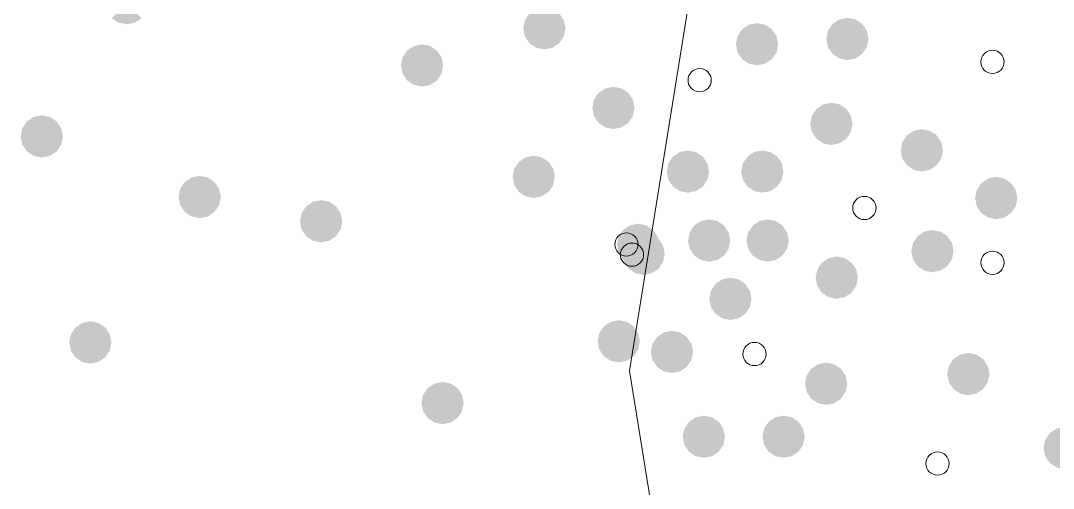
# Model space of a CAD drawing. Header units: millimetres. Extents: x 87938 to 265635, y 330093 to 434310.
# Drawn here: x 233475 to 234868, y 386497 to 387129 of the extents above; entities that cross this region are included whole.
import ezdxf

# ---------------------------------------------------------------- set-up
doc = ezdxf.new("R2010")
doc.units = ezdxf.units.MM

# ---------------------------------------------------------------- blocks, each defined once
blk = doc.blocks.new('A$C3F56660F')
at = {"lineweight": 0}
for p, q in [((2099.4, 6249.9), (1919, 5132.2)), ((1919, 5132.2), (2099.4, 4014.4))]:
    blk.add_line(p, q, dxfattribs=at)
for centre, start, end in [((2408.8, 5549.5), 0, 180), ((2408.8, 5549.5), 180, 0), ((2013.8, 5524.8), 0, 180), ((2013.8, 5524.8), 180, 0), ((2236, 5352.2), 0, 180), ((2236, 5352.2), 180, 0), ((1915, 5302.9), 0, 180), ((1915, 5302.9), 180, 0), ((1922.5, 5289.1), 0, 180), ((1922.5, 5289.1), 180, 0), ((2408.8, 5278.2), 0, 180), ((2408.8, 5278.2), 180, 0), ((2087.8, 5154.9), 0, 180), ((2087.8, 5154.9), 180, 0), ((2334.7, 5006.9), 0, 180), ((2334.7, 5006.9), 180, 0)]:
    blk.add_arc(centre, 15.7, start, end, dxfattribs=at)
for points in [[(1241, 5628.9), (1220.8, 5608.7), (1241, 5600.3), (1230, 5602.5)], [(1241, 5628.9), (1241, 5600.3), (1261.1, 5608.7), (1251.9, 5602.5)], [(1804.3, 5594.8), (1784.1, 5615), (1775.8, 5594.8), (1777.9, 5605.7)], [(1804.3, 5594.8), (1804.3, 5623.3), (1784.1, 5615), (1793.4, 5621.2)], [(1804.3, 5594.8), (1824.4, 5615), (1804.3, 5623.3), (1815.2, 5621.2)], [(1804.3, 5594.8), (1832.8, 5594.8), (1824.4, 5615), (1830.6, 5605.7)], [(2091.1, 5573.3), (2091.1, 5601.8), (2071, 5593.5), (2080.2, 5599.7)], [(2091.1, 5573.3), (2111.3, 5593.5), (2091.1, 5601.8), (2102.1, 5599.7)], [(2213.1, 5580.5), (2192.9, 5600.7), (2184.6, 5580.5), (2186.7, 5591.4)], [(2213.1, 5580.5), (2213.1, 5609), (2192.9, 5600.7), (2202.2, 5606.8)], [(2213.1, 5580.5), (2233.2, 5600.7), (2213.1, 5609), (2224, 5606.8)], [(2213.1, 5580.5), (2241.6, 5580.5), (2233.2, 5600.7), (2239.4, 5591.4)], [(1804.3, 5594.8), (1775.8, 5594.8), (1784.1, 5574.7), (1777.9, 5583.9)], [(1804.3, 5594.8), (1784.1, 5574.7), (1804.3, 5566.3), (1793.4, 5568.5)], [(1804.3, 5594.8), (1804.3, 5566.3), (1824.4, 5574.7), (1815.2, 5568.5)], [(1804.3, 5594.8), (1824.4, 5574.7), (1832.8, 5594.8), (1830.6, 5583.9)], [(2091.1, 5573.3), (2071, 5593.5), (2062.6, 5573.3), (2064.8, 5584.2)], [(2091.1, 5573.3), (2119.7, 5573.3), (2111.3, 5593.5), (2117.5, 5584.2)], [(1639.3, 5544.7), (1639.3, 5573.2), (1619.1, 5564.8), (1628.4, 5571)], [(1639.3, 5544.7), (1659.5, 5564.8), (1639.3, 5573.2), (1650.2, 5571)], [(2091.1, 5573.3), (2062.6, 5573.3), (2071, 5553.2), (2064.8, 5562.4)], [(2091.1, 5573.3), (2071, 5553.2), (2091.1, 5544.8), (2080.2, 5547)], [(2091.1, 5573.3), (2091.1, 5544.8), (2111.3, 5553.2), (2102.1, 5547)], [(2091.1, 5573.3), (2111.3, 5553.2), (2119.7, 5573.3), (2117.5, 5562.4)], [(2213.1, 5580.5), (2184.6, 5580.5), (2192.9, 5560.3), (2186.7, 5569.6)], [(2213.1, 5580.5), (2192.9, 5560.3), (2213.1, 5552), (2202.2, 5554.2)], [(2213.1, 5580.5), (2213.1, 5552), (2233.2, 5560.3), (2224, 5554.2)], [(2213.1, 5580.5), (2233.2, 5560.3), (2241.6, 5580.5), (2239.4, 5569.6)], [(1639.3, 5544.7), (1619.1, 5564.8), (1610.8, 5544.7), (1613, 5555.6)], [(1639.3, 5544.7), (1667.8, 5544.7), (1659.5, 5564.8), (1665.7, 5555.6)], [(1639.3, 5544.7), (1610.8, 5544.7), (1619.1, 5524.5), (1613, 5533.8)], [(1639.3, 5544.7), (1619.1, 5524.5), (1639.3, 5516.2), (1628.4, 5518.3)], [(1639.3, 5544.7), (1639.3, 5516.2), (1659.5, 5524.5), (1650.2, 5518.3)], [(1639.3, 5544.7), (1659.5, 5524.5), (1667.8, 5544.7), (1665.7, 5533.8)], [(1897.5, 5487.4), (1877.3, 5507.5), (1869, 5487.4), (1871.2, 5498.3)], [(1897.5, 5487.4), (1897.5, 5515.9), (1877.3, 5507.5), (1886.6, 5513.7)], [(1897.5, 5487.4), (1917.7, 5507.5), (1897.5, 5515.9), (1908.4, 5513.7)], [(1897.5, 5487.4), (1926, 5487.4), (1917.7, 5507.5), (1923.8, 5498.3)], [(2191.6, 5465.9), (2191.6, 5494.4), (2171.4, 5486), (2180.6, 5492.2)], [(2191.6, 5465.9), (2211.7, 5486), (2191.6, 5494.4), (2202.5, 5492.2)], [(1126.3, 5448.8), (1126.3, 5477.3), (1106.1, 5469), (1115.4, 5475.2)], [(1126.3, 5448.8), (1146.4, 5469), (1126.3, 5477.3), (1137.2, 5475.2)], [(1897.5, 5487.4), (1869, 5487.4), (1877.3, 5467.2), (1871.2, 5476.4)], [(1897.5, 5487.4), (1877.3, 5467.2), (1897.5, 5458.8), (1886.6, 5461)], [(1897.5, 5487.4), (1897.5, 5458.8), (1917.7, 5467.2), (1908.4, 5461)], [(1897.5, 5487.4), (1917.7, 5467.2), (1926, 5487.4), (1923.8, 5476.4)], [(2191.6, 5465.9), (2171.4, 5486), (2163, 5465.9), (2165.2, 5476.8)], [(2191.6, 5465.9), (2220.1, 5465.9), (2211.7, 5486), (2217.9, 5476.8)], [(1126.3, 5448.8), (1106.1, 5469), (1097.8, 5448.8), (1099.9, 5459.7)], [(1126.3, 5448.8), (1154.8, 5448.8), (1146.4, 5469), (1152.6, 5459.7)], [(2191.6, 5465.9), (2163, 5465.9), (2171.4, 5445.7), (2165.2, 5454.9)], [(2191.6, 5465.9), (2171.4, 5445.7), (2191.6, 5437.3), (2180.6, 5439.5)], [(2191.6, 5465.9), (2191.6, 5437.3), (2211.7, 5445.7), (2202.5, 5439.5)], [(2191.6, 5465.9), (2211.7, 5445.7), (2220.1, 5465.9), (2217.9, 5454.9)], [(1126.3, 5448.8), (1097.8, 5448.8), (1106.1, 5428.6), (1099.9, 5437.9)], [(1126.3, 5448.8), (1106.1, 5428.6), (1126.3, 5420.3), (1115.4, 5422.5)], [(1126.3, 5448.8), (1126.3, 5420.3), (1146.4, 5428.6), (1137.2, 5422.5)], [(1126.3, 5448.8), (1146.4, 5428.6), (1154.8, 5448.8), (1152.6, 5437.9)], [(2313.5, 5430), (2293.3, 5450.2), (2285, 5430), (2287.1, 5440.9)], [(2313.5, 5430), (2313.5, 5458.5), (2293.3, 5450.2), (2302.6, 5456.4)], [(2313.5, 5430), (2333.6, 5450.2), (2313.5, 5458.5), (2324.4, 5456.4)], [(2313.5, 5430), (2342, 5430), (2333.6, 5450.2), (2339.8, 5440.9)], [(1789.9, 5394.2), (1789.9, 5422.7), (1769.8, 5414.4), (1779, 5420.5)], [(1789.9, 5394.2), (1810.1, 5414.4), (1789.9, 5422.7), (1800.8, 5420.5)], [(1997.9, 5401.4), (1977.7, 5421.5), (1969.4, 5401.4), (1971.6, 5412.3)], [(1997.9, 5401.4), (1997.9, 5429.9), (1977.7, 5421.5), (1987, 5427.7)], [(1997.9, 5401.4), (2018.1, 5421.5), (1997.9, 5429.9), (2008.8, 5427.7)], [(1997.9, 5401.4), (2026.4, 5401.4), (2018.1, 5421.5), (2024.3, 5412.3)], [(2098.3, 5401.4), (2078.2, 5421.5), (2069.8, 5401.4), (2072, 5412.3)], [(2098.3, 5401.4), (2098.3, 5429.9), (2078.2, 5421.5), (2087.4, 5427.7)], [(2098.3, 5401.4), (2118.5, 5421.5), (2098.3, 5429.9), (2109.2, 5427.7)], [(2098.3, 5401.4), (2126.8, 5401.4), (2118.5, 5421.5), (2124.7, 5412.3)], [(2313.5, 5430), (2285, 5430), (2293.3, 5409.9), (2287.1, 5419.1)], [(2313.5, 5430), (2293.3, 5409.9), (2313.5, 5401.5), (2302.6, 5403.7)], [(2313.5, 5430), (2313.5, 5401.5), (2333.6, 5409.9), (2324.4, 5403.7)], [(2313.5, 5430), (2333.6, 5409.9), (2342, 5430), (2339.8, 5419.1)], [(1789.9, 5394.2), (1769.8, 5414.4), (1761.4, 5394.2), (1763.6, 5405.1)], [(1789.9, 5394.2), (1818.4, 5394.2), (1810.1, 5414.4), (1816.3, 5405.1)], [(1339.3, 5367), (1339.3, 5395.5), (1319.1, 5387.1), (1328.4, 5393.3)], [(1339.3, 5367), (1359.4, 5387.1), (1339.3, 5395.5), (1350.2, 5393.3)], [(1789.9, 5394.2), (1761.4, 5394.2), (1769.8, 5374), (1763.6, 5383.3)], [(1789.9, 5394.2), (1769.8, 5374), (1789.9, 5365.7), (1779, 5367.9)], [(1789.9, 5394.2), (1789.9, 5365.7), (1810.1, 5374), (1800.8, 5367.9)], [(1789.9, 5394.2), (1810.1, 5374), (1818.4, 5394.2), (1816.3, 5383.3)], [(1997.9, 5401.4), (1969.4, 5401.4), (1977.7, 5381.2), (1971.6, 5390.5)], [(1997.9, 5401.4), (1977.7, 5381.2), (1997.9, 5372.9), (1987, 5375)], [(1997.9, 5401.4), (1997.9, 5372.9), (2018.1, 5381.2), (2008.8, 5375)], [(1997.9, 5401.4), (2018.1, 5381.2), (2026.4, 5401.4), (2024.3, 5390.5)], [(2098.3, 5401.4), (2069.8, 5401.4), (2078.2, 5381.2), (2072, 5390.5)], [(2098.3, 5401.4), (2078.2, 5381.2), (2098.3, 5372.9), (2087.4, 5375)], [(2098.3, 5401.4), (2098.3, 5372.9), (2118.5, 5381.2), (2109.2, 5375)], [(2098.3, 5401.4), (2118.5, 5381.2), (2126.8, 5401.4), (2124.7, 5390.5)], [(2413.9, 5365.5), (2413.9, 5394.1), (2393.7, 5385.7), (2403, 5391.9)], [(2413.9, 5365.5), (2434, 5385.7), (2413.9, 5394.1), (2424.8, 5391.9)], [(1339.3, 5367), (1319.1, 5387.1), (1310.8, 5367), (1312.9, 5377.9)], [(1339.3, 5367), (1367.8, 5367), (1359.4, 5387.1), (1365.6, 5377.9)], [(2413.9, 5365.5), (2393.7, 5385.7), (2385.4, 5365.5), (2387.5, 5376.5)], [(2413.9, 5365.5), (2442.4, 5365.5), (2434, 5385.7), (2440.2, 5376.5)], [(1339.3, 5367), (1310.8, 5367), (1319.1, 5346.8), (1312.9, 5356.1)], [(1339.3, 5367), (1319.1, 5346.8), (1339.3, 5338.5), (1328.4, 5340.6)], [(1339.3, 5367), (1339.3, 5338.5), (1359.4, 5346.8), (1350.2, 5340.6)], [(1339.3, 5367), (1359.4, 5346.8), (1367.8, 5367), (1365.6, 5356.1)], [(2413.9, 5365.5), (2385.4, 5365.5), (2393.7, 5345.4), (2387.5, 5354.6)], [(2413.9, 5365.5), (2393.7, 5345.4), (2413.9, 5337), (2403, 5339.2)], [(2413.9, 5365.5), (2413.9, 5337), (2434, 5345.4), (2424.8, 5339.2)], [(2413.9, 5365.5), (2434, 5345.4), (2442.4, 5365.5), (2440.2, 5354.6)], [(1503.1, 5334.2), (1482.9, 5354.4), (1474.6, 5334.2), (1476.8, 5345.1)], [(1503.1, 5334.2), (1503.1, 5362.7), (1482.9, 5354.4), (1492.2, 5360.6)], [(1503.1, 5334.2), (1523.3, 5354.4), (1503.1, 5362.7), (1514, 5360.6)], [(1503.1, 5334.2), (1531.6, 5334.2), (1523.3, 5354.4), (1529.4, 5345.1)], [(2026.6, 5308.2), (2026.6, 5336.7), (2006.4, 5328.4), (2015.7, 5334.6)], [(2026.6, 5308.2), (2046.8, 5328.4), (2026.6, 5336.7), (2037.5, 5334.6)], [(2105.5, 5308.2), (2105.5, 5336.7), (2085.3, 5328.4), (2094.6, 5334.6)], [(2105.5, 5308.2), (2125.6, 5328.4), (2105.5, 5336.7), (2116.4, 5334.6)], [(1503.1, 5334.2), (1474.6, 5334.2), (1482.9, 5314.1), (1476.8, 5323.3)], [(1503.1, 5334.2), (1482.9, 5314.1), (1503.1, 5305.7), (1492.2, 5307.9)], [(1503.1, 5334.2), (1503.1, 5305.7), (1523.3, 5314.1), (1514, 5307.9)], [(1503.1, 5334.2), (1523.3, 5314.1), (1531.6, 5334.2), (1529.4, 5323.3)], [(1930.7, 5302.4), (1910.5, 5322.6), (1902.2, 5302.4), (1904.4, 5313.3)], [(1930.7, 5302.4), (1930.7, 5330.9), (1910.5, 5322.6), (1919.8, 5328.7)], [(1930.7, 5302.4), (1950.9, 5322.6), (1930.7, 5330.9), (1941.6, 5328.7)], [(1930.7, 5302.4), (1959.2, 5302.4), (1950.9, 5322.6), (1957, 5313.3)], [(2026.6, 5308.2), (2006.4, 5328.4), (1998.1, 5308.2), (2000.3, 5319.1)], [(2026.6, 5308.2), (2055.1, 5308.2), (2046.8, 5328.4), (2052.9, 5319.1)], [(2105.5, 5308.2), (2085.3, 5328.4), (2077, 5308.2), (2079.1, 5319.1)], [(2105.5, 5308.2), (2134, 5308.2), (2125.6, 5328.4), (2131.8, 5319.1)], [(2327.8, 5293.9), (2327.8, 5322.4), (2307.7, 5314.1), (2316.9, 5320.2)], [(2327.8, 5293.9), (2348, 5314.1), (2327.8, 5322.4), (2338.7, 5320.2)], [(1938.1, 5290.2), (1917.9, 5310.4), (1909.6, 5290.2), (1911.8, 5301.1)], [(1938.1, 5290.2), (1938.1, 5318.7), (1917.9, 5310.4), (1927.2, 5316.6)], [(1938.1, 5290.2), (1958.3, 5310.4), (1938.1, 5318.7), (1949, 5316.6)], [(1938.1, 5290.2), (1966.6, 5290.2), (1958.3, 5310.4), (1964.4, 5301.1)], [(2026.6, 5308.2), (1998.1, 5308.2), (2006.4, 5288.1), (2000.3, 5297.3)], [(2026.6, 5308.2), (2006.4, 5288.1), (2026.6, 5279.7), (2015.7, 5281.9)], [(2026.6, 5308.2), (2026.6, 5279.7), (2046.8, 5288.1), (2037.5, 5281.9)], [(2026.6, 5308.2), (2046.8, 5288.1), (2055.1, 5308.2), (2052.9, 5297.3)], [(2105.5, 5308.2), (2077, 5308.2), (2085.3, 5288.1), (2079.1, 5297.3)], [(2105.5, 5308.2), (2085.3, 5288.1), (2105.5, 5279.7), (2094.6, 5281.9)], [(2105.5, 5308.2), (2105.5, 5279.7), (2125.6, 5288.1), (2116.4, 5281.9)], [(2105.5, 5308.2), (2125.6, 5288.1), (2134, 5308.2), (2131.8, 5297.3)], [(2327.8, 5293.9), (2307.7, 5314.1), (2299.3, 5293.9), (2301.5, 5304.8)], [(2327.8, 5293.9), (2356.3, 5293.9), (2348, 5314.1), (2354.2, 5304.8)], [(1930.7, 5302.4), (1902.2, 5302.4), (1910.5, 5282.2), (1904.4, 5291.5)], [(1930.7, 5302.4), (1910.5, 5282.2), (1930.7, 5273.9), (1919.8, 5276.1)], [(1930.7, 5302.4), (1930.7, 5273.9), (1950.9, 5282.2), (1941.6, 5276.1)], [(1930.7, 5302.4), (1950.9, 5282.2), (1959.2, 5302.4), (1957, 5291.5)], [(1938.1, 5290.2), (1909.6, 5290.2), (1917.9, 5270.1), (1911.8, 5279.3)], [(1938.1, 5290.2), (1917.9, 5270.1), (1938.1, 5261.7), (1927.2, 5263.9)], [(1938.1, 5290.2), (1938.1, 5261.7), (1958.3, 5270.1), (1949, 5263.9)], [(1938.1, 5290.2), (1958.3, 5270.1), (1966.6, 5290.2), (1964.4, 5279.3)], [(2198.7, 5258.1), (2198.7, 5286.6), (2178.6, 5278.2), (2187.8, 5284.4)], [(2198.7, 5258.1), (2218.9, 5278.2), (2198.7, 5286.6), (2209.6, 5284.4)], [(2327.8, 5293.9), (2299.3, 5293.9), (2307.7, 5273.7), (2301.5, 5283)], [(2327.8, 5293.9), (2307.7, 5273.7), (2327.8, 5265.4), (2316.9, 5267.6)], [(2327.8, 5293.9), (2327.8, 5265.4), (2348, 5273.7), (2338.7, 5267.6)], [(2327.8, 5293.9), (2348, 5273.7), (2356.3, 5293.9), (2354.2, 5283)], [(2198.7, 5258.1), (2178.6, 5278.2), (2170.2, 5258.1), (2172.4, 5269)], [(2198.7, 5258.1), (2227.2, 5258.1), (2218.9, 5278.2), (2225.1, 5269)], [(2055.3, 5229.4), (2055.3, 5257.9), (2035.1, 5249.6), (2044.4, 5255.8)], [(2055.3, 5229.4), (2075.4, 5249.6), (2055.3, 5257.9), (2066.2, 5255.8)], [(2198.7, 5258.1), (2170.2, 5258.1), (2178.6, 5237.9), (2172.4, 5247.2)], [(2198.7, 5258.1), (2178.6, 5237.9), (2198.7, 5229.6), (2187.8, 5231.7)], [(2198.7, 5258.1), (2198.7, 5229.6), (2218.9, 5237.9), (2209.6, 5231.7)], [(2198.7, 5258.1), (2218.9, 5237.9), (2227.2, 5258.1), (2225.1, 5247.2)], [(2055.3, 5229.4), (2035.1, 5249.6), (2026.8, 5229.4), (2028.9, 5240.3)], [(2055.3, 5229.4), (2083.8, 5229.4), (2075.4, 5249.6), (2081.6, 5240.3)], [(2055.3, 5229.4), (2026.8, 5229.4), (2035.1, 5209.3), (2028.9, 5218.5)], [(2055.3, 5229.4), (2035.1, 5209.3), (2055.3, 5200.9), (2044.4, 5203.1)], [(2055.3, 5229.4), (2055.3, 5200.9), (2075.4, 5209.3), (2066.2, 5203.1)], [(2055.3, 5229.4), (2075.4, 5209.3), (2083.8, 5229.4), (2081.6, 5218.5)], [(1191.8, 5170.5), (1191.8, 5199.1), (1171.6, 5190.7), (1180.9, 5196.9)], [(1191.8, 5170.5), (1212, 5190.7), (1191.8, 5199.1), (1202.7, 5196.9)], [(1904.7, 5172.1), (1904.7, 5200.6), (1884.5, 5192.3), (1893.8, 5198.4)], [(1904.7, 5172.1), (1924.8, 5192.3), (1904.7, 5200.6), (1915.6, 5198.4)], [(1191.8, 5170.5), (1171.6, 5190.7), (1163.3, 5170.5), (1165.5, 5181.5)], [(1191.8, 5170.5), (1220.3, 5170.5), (1212, 5190.7), (1218.1, 5181.5)], [(1904.7, 5172.1), (1884.5, 5192.3), (1876.2, 5172.1), (1878.3, 5183)], [(1904.7, 5172.1), (1933.2, 5172.1), (1924.8, 5192.3), (1931, 5183)], [(1976.4, 5157.8), (1976.4, 5186.3), (1956.2, 5177.9), (1965.5, 5184.1)], [(1976.4, 5157.8), (1996.6, 5177.9), (1976.4, 5186.3), (1987.3, 5184.1)], [(1191.8, 5170.5), (1163.3, 5170.5), (1171.6, 5150.4), (1165.5, 5159.6)], [(1191.8, 5170.5), (1171.6, 5150.4), (1191.8, 5142), (1180.9, 5144.2)], [(1191.8, 5170.5), (1191.8, 5142), (1212, 5150.4), (1202.7, 5144.2)], [(1191.8, 5170.5), (1212, 5150.4), (1220.3, 5170.5), (1218.1, 5159.6)], [(1904.7, 5172.1), (1876.2, 5172.1), (1884.5, 5151.9), (1878.3, 5161.2)], [(1904.7, 5172.1), (1884.5, 5151.9), (1904.7, 5143.6), (1893.8, 5145.8)], [(1904.7, 5172.1), (1904.7, 5143.6), (1924.8, 5151.9), (1915.6, 5145.8)], [(1904.7, 5172.1), (1924.8, 5151.9), (1933.2, 5172.1), (1931, 5161.2)], [(1976.4, 5157.8), (1956.2, 5177.9), (1947.9, 5157.8), (1950.1, 5168.7)], [(1976.4, 5157.8), (2004.9, 5157.8), (1996.6, 5177.9), (2002.7, 5168.7)], [(1976.4, 5157.8), (1947.9, 5157.8), (1956.2, 5137.6), (1950.1, 5146.9)], [(1976.4, 5157.8), (1956.2, 5137.6), (1976.4, 5129.3), (1965.5, 5131.4)], [(1976.4, 5157.8), (1976.4, 5129.3), (1996.6, 5137.6), (1987.3, 5131.4)], [(1976.4, 5157.8), (1996.6, 5137.6), (2004.9, 5157.8), (2002.7, 5146.9)], [(2376.2, 5127.8), (2376.2, 5156.3), (2356, 5148), (2365.3, 5154.2)], [(2376.2, 5127.8), (2396.4, 5148), (2376.2, 5156.3), (2387.1, 5154.2)], [(2184.4, 5114.8), (2184.4, 5143.3), (2164.2, 5134.9), (2173.5, 5141.1)], [(2184.4, 5114.8), (2204.5, 5134.9), (2184.4, 5143.3), (2195.3, 5141.1)], [(2376.2, 5127.8), (2356, 5148), (2347.7, 5127.8), (2349.9, 5138.7)], [(2376.2, 5127.8), (2404.7, 5127.8), (2396.4, 5148), (2402.5, 5138.7)], [(2184.4, 5114.8), (2164.2, 5134.9), (2155.9, 5114.8), (2158, 5125.7)], [(2184.4, 5114.8), (2212.9, 5114.8), (2204.5, 5134.9), (2210.7, 5125.7)], [(2376.2, 5127.8), (2347.7, 5127.8), (2356, 5107.7), (2349.9, 5116.9)], [(2376.2, 5127.8), (2356, 5107.7), (2376.2, 5099.3), (2365.3, 5101.5)], [(2376.2, 5127.8), (2376.2, 5099.3), (2396.4, 5107.7), (2387.1, 5101.5)], [(2376.2, 5127.8), (2396.4, 5107.7), (2404.7, 5127.8), (2402.5, 5116.9)], [(1667, 5088.7), (1667, 5117.2), (1646.8, 5108.9), (1656, 5115)], [(1667, 5088.7), (1687.1, 5108.9), (1667, 5117.2), (1677.9, 5115)], [(2184.4, 5114.8), (2155.9, 5114.8), (2164.2, 5094.6), (2158, 5103.9)], [(2184.4, 5114.8), (2164.2, 5094.6), (2184.4, 5086.3), (2173.5, 5088.4)], [(2184.4, 5114.8), (2184.4, 5086.3), (2204.5, 5094.6), (2195.3, 5088.4)], [(2184.4, 5114.8), (2204.5, 5094.6), (2212.9, 5114.8), (2210.7, 5103.9)], [(1667, 5088.7), (1646.8, 5108.9), (1638.4, 5088.7), (1640.6, 5099.6)], [(1667, 5088.7), (1695.5, 5088.7), (1687.1, 5108.9), (1693.3, 5099.6)], [(1667, 5088.7), (1638.4, 5088.7), (1646.8, 5068.5), (1640.6, 5077.8)], [(1667, 5088.7), (1646.8, 5068.5), (1667, 5060.2), (1656, 5062.4)], [(1667, 5088.7), (1667, 5060.2), (1687.1, 5068.5), (1677.9, 5062.4)], [(1667, 5088.7), (1687.1, 5068.5), (1695.5, 5088.7), (1693.3, 5077.8)], [(2019.4, 5043.1), (2019.4, 5071.6), (1999.3, 5063.3), (2008.5, 5069.5)], [(2019.4, 5043.1), (2039.6, 5063.3), (2019.4, 5071.6), (2030.3, 5069.5)], [(2127, 5043.1), (2127, 5071.6), (2106.8, 5063.3), (2116.1, 5069.5)], [(2127, 5043.1), (2147.2, 5063.3), (2127, 5071.6), (2137.9, 5069.5)], [(2019.4, 5043.1), (1999.3, 5063.3), (1990.9, 5043.1), (1993.1, 5054)], [(2019.4, 5043.1), (2047.9, 5043.1), (2039.6, 5063.3), (2045.8, 5054)], [(2127, 5043.1), (2106.8, 5063.3), (2098.5, 5043.1), (2100.7, 5054)], [(2127, 5043.1), (2155.5, 5043.1), (2147.2, 5063.3), (2153.3, 5054)], [(2506.2, 5027.9), (2486, 5048.1), (2477.7, 5027.9), (2479.8, 5038.8)], [(2506.2, 5027.9), (2506.2, 5056.4), (2486, 5048.1), (2495.3, 5054.3)], [(2019.4, 5043.1), (1990.9, 5043.1), (1999.3, 5023), (1993.1, 5032.2)], [(2019.4, 5043.1), (1999.3, 5023), (2019.4, 5014.6), (2008.5, 5016.8)], [(2019.4, 5043.1), (2019.4, 5014.6), (2039.6, 5023), (2030.3, 5016.8)], [(2019.4, 5043.1), (2039.6, 5023), (2047.9, 5043.1), (2045.8, 5032.2)], [(2127, 5043.1), (2098.5, 5043.1), (2106.8, 5023), (2100.7, 5032.2)], [(2127, 5043.1), (2106.8, 5023), (2127, 5014.6), (2116.1, 5016.8)], [(2127, 5043.1), (2127, 5014.6), (2147.2, 5023), (2137.9, 5016.8)], [(2127, 5043.1), (2147.2, 5023), (2155.5, 5043.1), (2153.3, 5032.2)], [(2506.2, 5027.9), (2477.7, 5027.9), (2486, 5007.8), (2479.8, 5017)], [(2506.2, 5027.9), (2486, 5007.8), (2506.2, 4999.4), (2495.3, 5001.6)]]:
    blk.add_trace(points, dxfattribs=at)
blk = doc.blocks.new('A$C3E9370D8')
blk.add_blockref('A$C3F56660F', (0, 0))

msp = doc.modelspace()

# ---------------------------------------------------------------- block references
msp.add_blockref('A$C3E9370D8', (232377.2, 381523.4))

doc.saveas('drawing.dxf')
